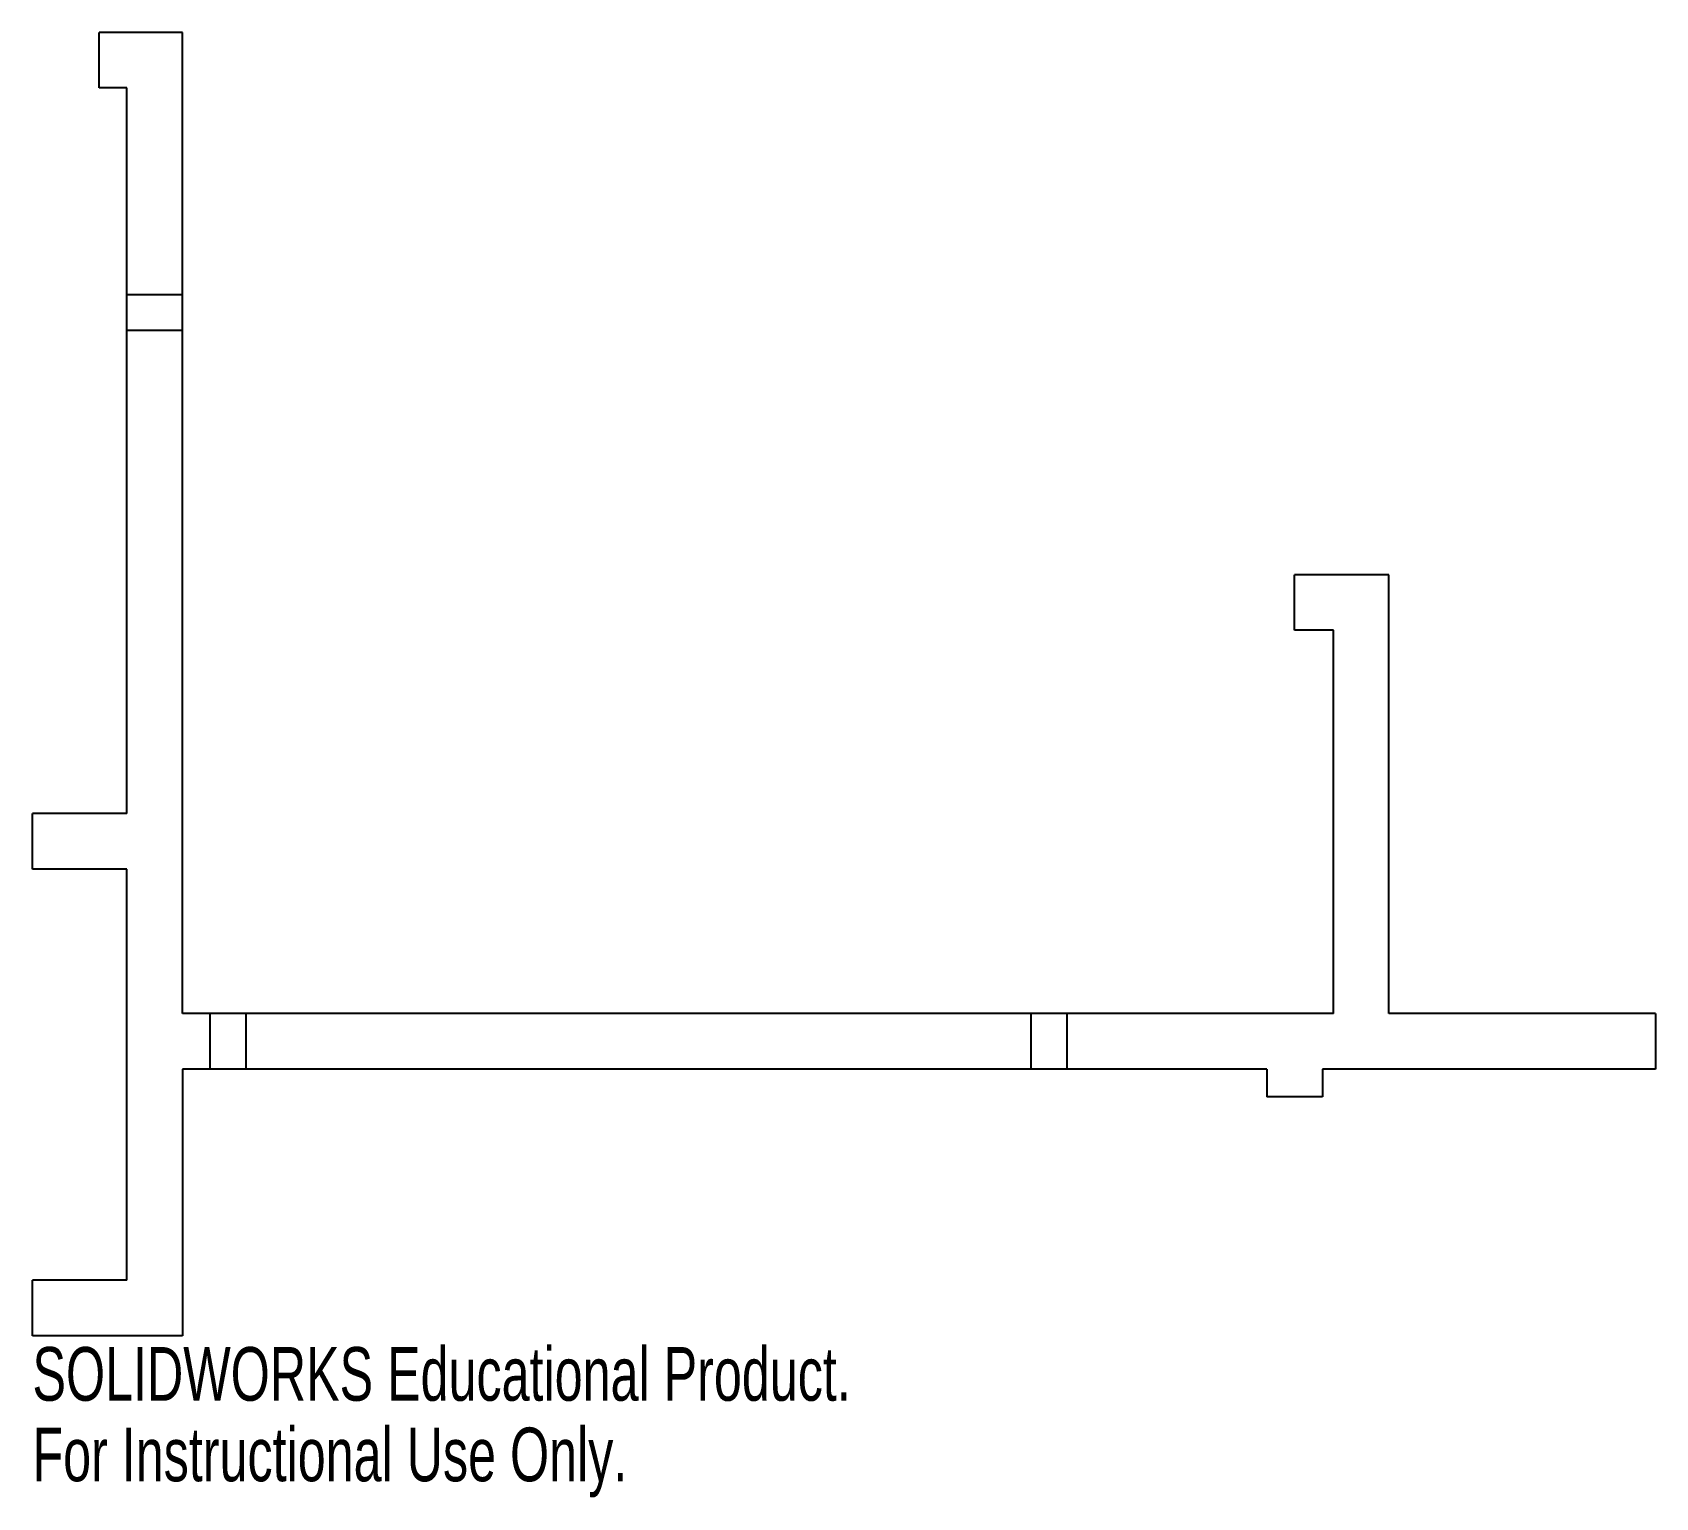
# Model space of a CAD drawing. Header units: millimetres. Extents: x -103 to 43, y 192 to 324.
import ezdxf

# ---------------------------------------------------------------- set-up
doc = ezdxf.new("R2010")
doc.units = ezdxf.units.MM
doc.styles.add('SLDTEXTSTYLE0', font='TXT', dxfattribs={"width": 0.7})

msp = doc.modelspace()

# ---------------------------------------------------------------- linework, layer by layer
at = {"color": 7, "linetype": 'Continuous', "lineweight": 25}
for p, q in [((-89.39, 324.35), (-96.89, 324.35)), ((-96.89, 319.35), (-96.89, 324.35)), ((-89.39, 236.03), (-89.39, 324.35)), ((-94.39, 319.35), (-96.89, 319.35)), ((-94.39, 254.03), (-94.39, 319.35)), ((-94.39, 300.75), (-89.39, 300.75)), ((-89.39, 297.53), (-94.39, 297.53)), ((19.25, 275.53), (10.75, 275.53)), ((10.75, 270.53), (10.75, 275.53)), ((19.25, 236.03), (19.25, 275.53)), ((14.25, 270.53), (10.75, 270.53)), ((14.25, 236.03), (14.25, 270.53)), ((-94.39, 254.03), (-102.89, 254.03)), ((-102.89, 249.03), (-102.89, 254.03)), ((-94.39, 249.03), (-102.89, 249.03)), ((-94.39, 212.03), (-94.39, 249.03)), ((14.25, 236.03), (-89.39, 236.03)), ((-86.89, 231.03), (-86.89, 236.03)), ((-83.67, 236.03), (-83.67, 231.03)), ((-12.97, 231.03), (-12.97, 236.03)), ((-9.75, 236.03), (-9.75, 231.03)), ((43.25, 236.03), (19.25, 236.03)), ((43.25, 236.03), (43.25, 231.03)), ((8.25, 231.03), (-89.39, 231.03)), ((-89.39, 231.03), (-89.39, 207.03)), ((8.25, 231.03), (8.25, 228.53)), ((13.25, 231.03), (13.25, 228.53)), ((43.25, 231.03), (13.25, 231.03)), ((13.25, 228.53), (8.25, 228.53)), ((-94.39, 212.03), (-102.89, 212.03)), ((-102.89, 207.03), (-102.89, 212.03)), ((-89.39, 207.03), (-102.89, 207.03))]:
    msp.add_line(p, q, dxfattribs=at)

# ---------------------------------------------------------------- texts
at = {"color": 7, "linetype": 'Continuous', "char_height": 4.8336, "attachment_point": 1, "style": 'SLDTEXTSTYLE0'}
for s, insert in [('SOLIDWORKS Educational Product.', (-102.89, 206.01)), ('For Instructional Use Only.', (-102.89, 198.76))]:
    msp.add_mtext(s, dxfattribs=dict(at, insert=insert))

doc.saveas('drawing.dxf')
